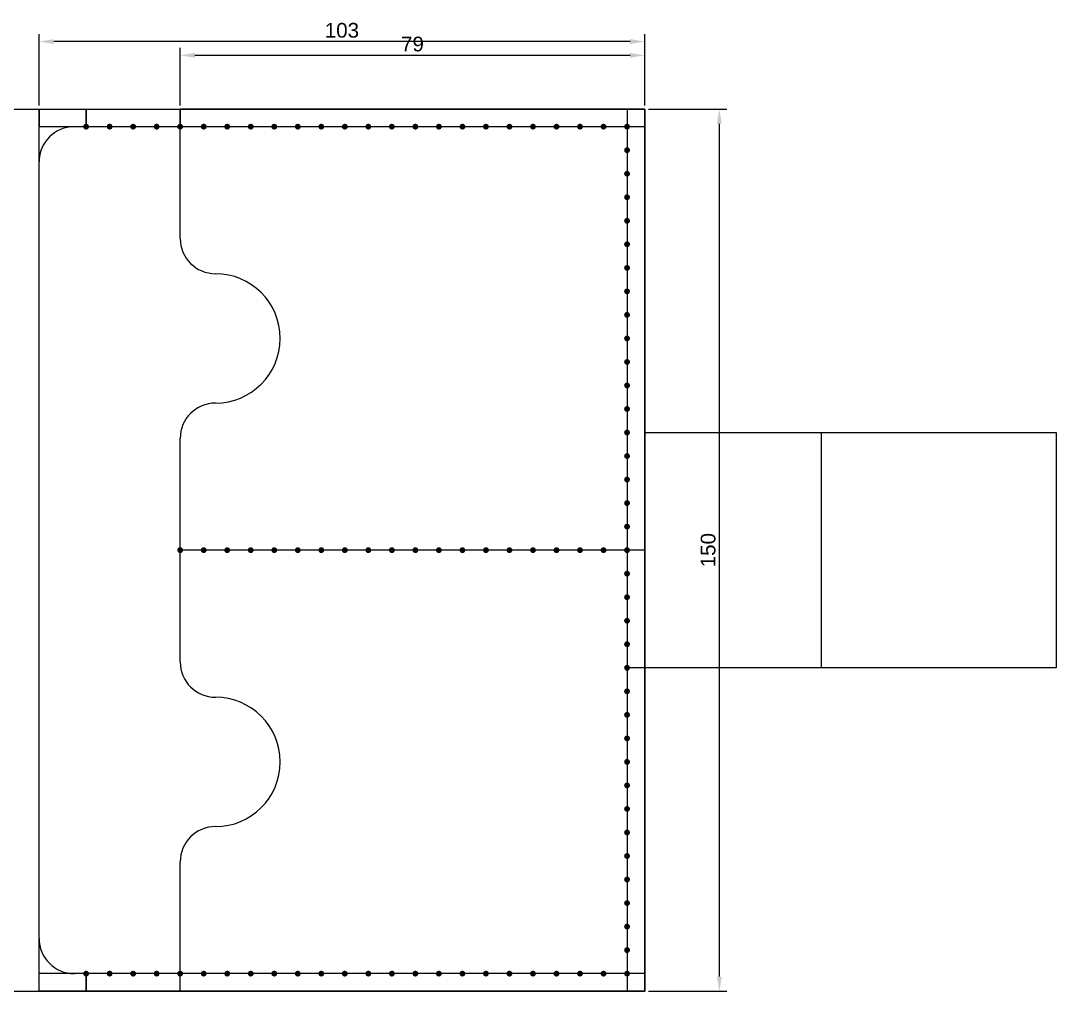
# Model space of a CAD drawing. Header units: millimetres. Extents: x 1335 to 6986, y 304 to 1543.
# Drawn here: x 2342.2 to 2518.3, y 548.9 to 713.9 of the extents above; entities that cross this region are included whole.
import ezdxf

# ---------------------------------------------------------------- set-up
doc = ezdxf.new("R2010")
doc.units = ezdxf.units.MM
doc.styles.get("Standard").update_dxf_attribs({"font": 'arial.ttf'})
doc.dimstyles.new('ISO-25', dxfattribs={"dimtxt": 2.5, "dimasz": 2.5, "dimexe": 1.25, "dimexo": 0.625, "dimtad": 1, "dimtxsty": 'Standard', "dimcen": 2.5, "dimadec": 0, "dimazin": 0, "dimtfac": 1, "dimtmove": 0, "dimatfit": 3, "dimfxl": 1, "dimarcsym": 0})

# ---------------------------------------------------------------- blocks, each defined once
blk = doc.blocks.new('*D48')
at = {"color": 0, "lineweight": -2, "transparency": 16777216}
for p, q in [((2448.97, 698.87), (2462.29, 698.87)), ((2461.04, 551.37), (2461.04, 696.37)), ((2448.97, 548.87), (2462.29, 548.87))]:
    blk.add_line(p, q, dxfattribs=at)
at = {"color": 0, "transparency": 16777216}
for points in [[(2460.63, 696.37), (2461.46, 696.37), (2461.04, 698.87)], [(2460.63, 551.37), (2461.46, 551.37), (2461.04, 548.87)]]:
    blk.add_solid(points, dxfattribs=at)
at = {"layer": 'Defpoints', "color": 0, "transparency": 16777216}
for p in [(2448.35, 698.87), (2461.04, 698.87), (2448.35, 548.87)]:
    blk.add_point(p, dxfattribs=at)
at = {"color": 0, "transparency": 16777216, "insert": (2459.14, 623.87), "char_height": 2.5, "attachment_point": 5, "rotation": 90}
blk.add_mtext('150', dxfattribs=at)
blk = doc.blocks.new('*D49')
at = {"color": 0, "lineweight": -2, "transparency": 16777216}
for p, q in [((2345.35, 699.49), (2345.35, 711.59)), ((2448.35, 699.49), (2448.35, 711.59)), ((2445.85, 710.34), (2347.85, 710.34))]:
    blk.add_line(p, q, dxfattribs=at)
at = {"color": 0, "transparency": 16777216}
for points in [[(2347.85, 710.75), (2347.85, 709.92), (2345.35, 710.34)], [(2445.85, 710.75), (2445.85, 709.92), (2448.35, 710.34)]]:
    blk.add_solid(points, dxfattribs=at)
at = {"layer": 'Defpoints', "color": 0, "transparency": 16777216}
for p in [(2345.35, 710.34), (2345.35, 698.87), (2448.35, 698.87)]:
    blk.add_point(p, dxfattribs=at)
at = {"color": 0, "transparency": 16777216, "insert": (2396.85, 712.24), "char_height": 2.5, "attachment_point": 5}
blk.add_mtext('103', dxfattribs=at)
blk = doc.blocks.new('*D50')
at = {"color": 0, "lineweight": -2, "transparency": 16777216}
for p, q in [((2369.35, 699.49), (2369.35, 709.25)), ((2448.35, 699.49), (2448.35, 709.25)), ((2371.85, 708), (2445.85, 708))]:
    blk.add_line(p, q, dxfattribs=at)
at = {"color": 0, "transparency": 16777216}
for points in [[(2371.85, 708.41), (2371.85, 707.58), (2369.35, 708)], [(2445.85, 708.41), (2445.85, 707.58), (2448.35, 708)]]:
    blk.add_solid(points, dxfattribs=at)
at = {"layer": 'Defpoints', "color": 0, "transparency": 16777216}
for p in [(2448.35, 708), (2369.35, 698.87), (2448.35, 698.87)]:
    blk.add_point(p, dxfattribs=at)
at = {"color": 0, "transparency": 16777216, "insert": (2408.85, 709.9), "char_height": 2.5, "attachment_point": 5}
blk.add_mtext('79', dxfattribs=at)

msp = doc.modelspace()

# ---------------------------------------------------------------- hatches: boundary and pattern name
h = msp.add_hatch(color=256)
h.dxf.hatch_style = 1
h.paths.add_polyline_path([(2352.846, 695.869, -1), (2353.846, 695.869, -1)])
h = msp.add_hatch(color=256)
h.dxf.hatch_style = 1
h.paths.add_polyline_path([(2356.846, 695.869, -1), (2357.846, 695.869, -1)])
h = msp.add_hatch(color=256)
h.dxf.hatch_style = 1
h.paths.add_polyline_path([(2360.846, 695.869, -1), (2361.846, 695.869, -1)])
h = msp.add_hatch(color=256)
h.dxf.hatch_style = 1
h.paths.add_polyline_path([(2364.846, 695.869, -1), (2365.846, 695.869, -1)])
h = msp.add_hatch(color=256)
h.dxf.hatch_style = 1
h.paths.add_polyline_path([(2368.846, 695.869, -1), (2369.846, 695.869, -1)])
h = msp.add_hatch(color=256)
h.dxf.hatch_style = 1
h.paths.add_polyline_path([(2369.846, 695.869, 1), (2368.846, 695.869, 1)])
h = msp.add_hatch(color=256)
h.dxf.hatch_style = 1
h.paths.add_polyline_path([(2372.846, 695.869, -1), (2373.846, 695.869, -1)])
h = msp.add_hatch(color=256)
h.dxf.hatch_style = 1
h.paths.add_polyline_path([(2373.846, 695.869, 1), (2372.846, 695.869, 1)])
h = msp.add_hatch(color=256)
h.dxf.hatch_style = 1
h.paths.add_polyline_path([(2376.846, 695.869, -1), (2377.846, 695.869, -1)])
h = msp.add_hatch(color=256)
h.dxf.hatch_style = 1
h.paths.add_polyline_path([(2377.846, 695.869, 1), (2376.846, 695.869, 1)])
h = msp.add_hatch(color=256)
h.dxf.hatch_style = 1
h.paths.add_polyline_path([(2380.846, 695.869, -1), (2381.846, 695.869, -1)])
h = msp.add_hatch(color=256)
h.dxf.hatch_style = 1
h.paths.add_polyline_path([(2381.846, 695.869, 1), (2380.846, 695.869, 1)])
h = msp.add_hatch(color=256)
h.dxf.hatch_style = 1
h.paths.add_polyline_path([(2384.846, 695.869, -1), (2385.846, 695.869, -1)])
h = msp.add_hatch(color=256)
h.dxf.hatch_style = 1
h.paths.add_polyline_path([(2385.846, 695.869, 1), (2384.846, 695.869, 1)])
h = msp.add_hatch(color=256)
h.dxf.hatch_style = 1
h.paths.add_polyline_path([(2388.846, 695.869, -1), (2389.846, 695.869, -1)])
h = msp.add_hatch(color=256)
h.dxf.hatch_style = 1
h.paths.add_polyline_path([(2389.846, 695.869, 1), (2388.846, 695.869, 1)])
h = msp.add_hatch(color=256)
h.dxf.hatch_style = 1
h.paths.add_polyline_path([(2392.846, 695.869, -1), (2393.846, 695.869, -1)])
h = msp.add_hatch(color=256)
h.dxf.hatch_style = 1
h.paths.add_polyline_path([(2393.846, 695.869, 1), (2392.846, 695.869, 1)])
h = msp.add_hatch(color=256)
h.dxf.hatch_style = 1
h.paths.add_polyline_path([(2396.846, 695.869, -1), (2397.846, 695.869, -1)])
h = msp.add_hatch(color=256)
h.dxf.hatch_style = 1
h.paths.add_polyline_path([(2397.846, 695.869, 1), (2396.846, 695.869, 1)])
h = msp.add_hatch(color=256)
h.dxf.hatch_style = 1
h.paths.add_polyline_path([(2400.846, 695.869, -1), (2401.846, 695.869, -1)])
h = msp.add_hatch(color=256)
h.dxf.hatch_style = 1
h.paths.add_polyline_path([(2401.846, 695.869, 1), (2400.846, 695.869, 1)])
h = msp.add_hatch(color=256)
h.dxf.hatch_style = 1
h.paths.add_polyline_path([(2404.846, 695.869, -1), (2405.846, 695.869, -1)])
h = msp.add_hatch(color=256)
h.dxf.hatch_style = 1
h.paths.add_polyline_path([(2405.846, 695.869, 1), (2404.846, 695.869, 1)])
h = msp.add_hatch(color=256)
h.dxf.hatch_style = 1
h.paths.add_polyline_path([(2408.846, 695.869, -1), (2409.846, 695.869, -1)])
h = msp.add_hatch(color=256)
h.dxf.hatch_style = 1
h.paths.add_polyline_path([(2409.846, 695.869, 1), (2408.846, 695.869, 1)])
h = msp.add_hatch(color=256)
h.dxf.hatch_style = 1
h.paths.add_polyline_path([(2412.846, 695.869, -1), (2413.846, 695.869, -1)])
h = msp.add_hatch(color=256)
h.dxf.hatch_style = 1
h.paths.add_polyline_path([(2413.846, 695.869, 1), (2412.846, 695.869, 1)])
h = msp.add_hatch(color=256)
h.dxf.hatch_style = 1
h.paths.add_polyline_path([(2416.846, 695.869, -1), (2417.846, 695.869, -1)])
h = msp.add_hatch(color=256)
h.dxf.hatch_style = 1
h.paths.add_polyline_path([(2417.846, 695.869, 1), (2416.846, 695.869, 1)])
h = msp.add_hatch(color=256)
h.dxf.hatch_style = 1
h.paths.add_polyline_path([(2420.846, 695.869, -1), (2421.846, 695.869, -1)])
h = msp.add_hatch(color=256)
h.dxf.hatch_style = 1
h.paths.add_polyline_path([(2421.846, 695.869, 1), (2420.846, 695.869, 1)])
h = msp.add_hatch(color=256)
h.dxf.hatch_style = 1
h.paths.add_polyline_path([(2424.846, 695.869, -1), (2425.846, 695.869, -1)])
h = msp.add_hatch(color=256)
h.dxf.hatch_style = 1
h.paths.add_polyline_path([(2425.846, 695.869, 1), (2424.846, 695.869, 1)])
h = msp.add_hatch(color=256)
h.dxf.hatch_style = 1
h.paths.add_polyline_path([(2428.846, 695.869, -1), (2429.846, 695.869, -1)])
h = msp.add_hatch(color=256)
h.dxf.hatch_style = 1
h.paths.add_polyline_path([(2429.846, 695.869, 1), (2428.846, 695.869, 1)])
h = msp.add_hatch(color=256)
h.dxf.hatch_style = 1
h.paths.add_polyline_path([(2432.846, 695.869, -1), (2433.846, 695.869, -1)])
h = msp.add_hatch(color=256)
h.dxf.hatch_style = 1
h.paths.add_polyline_path([(2433.846, 695.869, 1), (2432.846, 695.869, 1)])
h = msp.add_hatch(color=256)
h.dxf.hatch_style = 1
h.paths.add_polyline_path([(2436.846, 695.869, -1), (2437.846, 695.869, -1)])
h = msp.add_hatch(color=256)
h.dxf.hatch_style = 1
h.paths.add_polyline_path([(2437.846, 695.869, 1), (2436.846, 695.869, 1)])
h = msp.add_hatch(color=256)
h.dxf.hatch_style = 1
h.paths.add_polyline_path([(2440.846, 695.869, -1), (2441.846, 695.869, -1)])
h = msp.add_hatch(color=256)
h.dxf.hatch_style = 1
h.paths.add_polyline_path([(2441.846, 695.869, 1), (2440.846, 695.869, 1)])
h = msp.add_hatch(color=256)
h.dxf.hatch_style = 1
h.paths.add_polyline_path([(2444.846, 695.869, -1), (2445.846, 695.869, -1)])
h = msp.add_hatch(color=256)
h.dxf.hatch_style = 1
h.paths.add_polyline_path([(2445.846, 695.869, 1), (2444.846, 695.869, 1)])
h = msp.add_hatch(color=256)
h.dxf.hatch_style = 1
h.paths.add_polyline_path([(2444.846, 691.869, -1), (2445.846, 691.869, -1)])
h = msp.add_hatch(color=256)
h.dxf.hatch_style = 1
h.paths.add_polyline_path([(2445.846, 691.869, 1), (2444.846, 691.869, 1)])
h = msp.add_hatch(color=256)
h.dxf.hatch_style = 1
h.paths.add_polyline_path([(2444.846, 687.869, -1), (2445.846, 687.869, -1)])
h = msp.add_hatch(color=256)
h.dxf.hatch_style = 1
h.paths.add_polyline_path([(2445.846, 687.869, 1), (2444.846, 687.869, 1)])
h = msp.add_hatch(color=256)
h.dxf.hatch_style = 1
h.paths.add_polyline_path([(2444.846, 683.869, -1), (2445.846, 683.869, -1)])
h = msp.add_hatch(color=256)
h.dxf.hatch_style = 1
h.paths.add_polyline_path([(2445.846, 683.869, 1), (2444.846, 683.869, 1)])
h = msp.add_hatch(color=256)
h.dxf.hatch_style = 1
h.paths.add_polyline_path([(2444.846, 679.869, -1), (2445.846, 679.869, -1)])
h = msp.add_hatch(color=256)
h.dxf.hatch_style = 1
h.paths.add_polyline_path([(2445.846, 679.869, 1), (2444.846, 679.869, 1)])
h = msp.add_hatch(color=256)
h.dxf.hatch_style = 1
h.paths.add_polyline_path([(2444.846, 675.869, -1), (2445.846, 675.869, -1)])
h = msp.add_hatch(color=256)
h.dxf.hatch_style = 1
h.paths.add_polyline_path([(2445.846, 675.869, 1), (2444.846, 675.869, 1)])
h = msp.add_hatch(color=256)
h.dxf.hatch_style = 1
h.paths.add_polyline_path([(2444.846, 671.869, -1), (2445.846, 671.869, -1)])
h = msp.add_hatch(color=256)
h.dxf.hatch_style = 1
h.paths.add_polyline_path([(2445.846, 671.869, 1), (2444.846, 671.869, 1)])
h = msp.add_hatch(color=256)
h.dxf.hatch_style = 1
h.paths.add_polyline_path([(2444.846, 667.869, -1), (2445.846, 667.869, -1)])
h = msp.add_hatch(color=256)
h.dxf.hatch_style = 1
h.paths.add_polyline_path([(2445.846, 667.869, 1), (2444.846, 667.869, 1)])
h = msp.add_hatch(color=256)
h.dxf.hatch_style = 1
h.paths.add_polyline_path([(2444.846, 663.869, -1), (2445.846, 663.869, -1)])
h = msp.add_hatch(color=256)
h.dxf.hatch_style = 1
h.paths.add_polyline_path([(2445.846, 663.869, 1), (2444.846, 663.869, 1)])
h = msp.add_hatch(color=256)
h.dxf.hatch_style = 1
h.paths.add_polyline_path([(2444.846, 659.869, -1), (2445.846, 659.869, -1)])
h = msp.add_hatch(color=256)
h.dxf.hatch_style = 1
h.paths.add_polyline_path([(2445.846, 659.869, 1), (2444.846, 659.869, 1)])
h = msp.add_hatch(color=256)
h.dxf.hatch_style = 1
h.paths.add_polyline_path([(2444.846, 655.869, -1), (2445.846, 655.869, -1)])
h = msp.add_hatch(color=256)
h.dxf.hatch_style = 1
h.paths.add_polyline_path([(2445.846, 655.869, 1), (2444.846, 655.869, 1)])
h = msp.add_hatch(color=256)
h.dxf.hatch_style = 1
h.paths.add_polyline_path([(2444.846, 651.869, -1), (2445.846, 651.869, -1)])
h = msp.add_hatch(color=256)
h.dxf.hatch_style = 1
h.paths.add_polyline_path([(2445.846, 651.869, 1), (2444.846, 651.869, 1)])
h = msp.add_hatch(color=256)
h.dxf.hatch_style = 1
h.paths.add_polyline_path([(2444.846, 647.869, -1), (2445.846, 647.869, -1)])
h = msp.add_hatch(color=256)
h.dxf.hatch_style = 1
h.paths.add_polyline_path([(2445.846, 647.869, 1), (2444.846, 647.869, 1)])
h = msp.add_hatch(color=256)
h.dxf.hatch_style = 1
h.paths.add_polyline_path([(2444.846, 643.869, -1), (2445.846, 643.869, -1)])
h = msp.add_hatch(color=256)
h.dxf.hatch_style = 1
h.paths.add_polyline_path([(2445.846, 643.869, 1), (2444.846, 643.869, 1)])
h = msp.add_hatch(color=256)
h.dxf.hatch_style = 1
h.paths.add_polyline_path([(2444.846, 639.869, -1), (2445.846, 639.869, -1)])
h = msp.add_hatch(color=256)
h.dxf.hatch_style = 1
h.paths.add_polyline_path([(2445.846, 639.869, 1), (2444.846, 639.869, 1)])
h = msp.add_hatch(color=256)
h.dxf.hatch_style = 1
h.paths.add_polyline_path([(2444.846, 635.869, -1), (2445.846, 635.869, -1)])
h = msp.add_hatch(color=256)
h.dxf.hatch_style = 1
h.paths.add_polyline_path([(2445.846, 635.869, 1), (2444.846, 635.869, 1)])
h = msp.add_hatch(color=256)
h.dxf.hatch_style = 1
h.paths.add_polyline_path([(2444.846, 631.869, -1), (2445.846, 631.869, -1)])
h = msp.add_hatch(color=256)
h.dxf.hatch_style = 1
h.paths.add_polyline_path([(2445.846, 631.869, 1), (2444.846, 631.869, 1)])
h = msp.add_hatch(color=256)
h.dxf.hatch_style = 1
h.paths.add_polyline_path([(2444.846, 627.869, -1), (2445.846, 627.869, -1)])
h = msp.add_hatch(color=256)
h.dxf.hatch_style = 1
h.paths.add_polyline_path([(2445.846, 627.869, 1), (2444.846, 627.869, 1)])
h = msp.add_hatch(color=256)
h.dxf.hatch_style = 1
h.paths.add_polyline_path([(2369.846, 623.869, 1), (2368.846, 623.869, 1)])
h = msp.add_hatch(color=256)
h.dxf.hatch_style = 1
h.paths.add_polyline_path([(2373.846, 623.869, 1), (2372.846, 623.869, 1)])
h = msp.add_hatch(color=256)
h.dxf.hatch_style = 1
h.paths.add_polyline_path([(2377.846, 623.869, 1), (2376.846, 623.869, 1)])
h = msp.add_hatch(color=256)
h.dxf.hatch_style = 1
h.paths.add_polyline_path([(2381.846, 623.869, 1), (2380.846, 623.869, 1)])
h = msp.add_hatch(color=256)
h.dxf.hatch_style = 1
h.paths.add_polyline_path([(2385.846, 623.869, 1), (2384.846, 623.869, 1)])
h = msp.add_hatch(color=256)
h.dxf.hatch_style = 1
h.paths.add_polyline_path([(2389.846, 623.869, 1), (2388.846, 623.869, 1)])
h = msp.add_hatch(color=256)
h.dxf.hatch_style = 1
h.paths.add_polyline_path([(2393.846, 623.869, 1), (2392.846, 623.869, 1)])
h = msp.add_hatch(color=256)
h.dxf.hatch_style = 1
h.paths.add_polyline_path([(2397.846, 623.869, 1), (2396.846, 623.869, 1)])
h = msp.add_hatch(color=256)
h.dxf.hatch_style = 1
h.paths.add_polyline_path([(2401.846, 623.869, 1), (2400.846, 623.869, 1)])
h = msp.add_hatch(color=256)
h.dxf.hatch_style = 1
h.paths.add_polyline_path([(2405.846, 623.869, 1), (2404.846, 623.869, 1)])
h = msp.add_hatch(color=256)
h.dxf.hatch_style = 1
h.paths.add_polyline_path([(2409.846, 623.869, 1), (2408.846, 623.869, 1)])
h = msp.add_hatch(color=256)
h.dxf.hatch_style = 1
h.paths.add_polyline_path([(2413.846, 623.869, 1), (2412.846, 623.869, 1)])
h = msp.add_hatch(color=256)
h.dxf.hatch_style = 1
h.paths.add_polyline_path([(2417.846, 623.869, 1), (2416.846, 623.869, 1)])
h = msp.add_hatch(color=256)
h.dxf.hatch_style = 1
h.paths.add_polyline_path([(2421.846, 623.869, 1), (2420.846, 623.869, 1)])
h = msp.add_hatch(color=256)
h.dxf.hatch_style = 1
h.paths.add_polyline_path([(2425.846, 623.869, 1), (2424.846, 623.869, 1)])
h = msp.add_hatch(color=256)
h.dxf.hatch_style = 1
h.paths.add_polyline_path([(2429.846, 623.869, 1), (2428.846, 623.869, 1)])
h = msp.add_hatch(color=256)
h.dxf.hatch_style = 1
h.paths.add_polyline_path([(2433.846, 623.869, 1), (2432.846, 623.869, 1)])
h = msp.add_hatch(color=256)
h.dxf.hatch_style = 1
h.paths.add_polyline_path([(2437.846, 623.869, 1), (2436.846, 623.869, 1)])
h = msp.add_hatch(color=256)
h.dxf.hatch_style = 1
h.paths.add_polyline_path([(2441.846, 623.869, 1), (2440.846, 623.869, 1)])
h = msp.add_hatch(color=256)
h.dxf.hatch_style = 1
h.paths.add_polyline_path([(2444.846, 623.869, -1), (2445.846, 623.869, -1)])
h = msp.add_hatch(color=256)
h.dxf.hatch_style = 1
h.paths.add_polyline_path([(2445.846, 623.869, 1), (2444.846, 623.869, 1)])
h = msp.add_hatch(color=256)
h.dxf.hatch_style = 1
h.paths.add_polyline_path([(2444.846, 619.869, -1), (2445.846, 619.869, -1)])
h = msp.add_hatch(color=256)
h.dxf.hatch_style = 1
h.paths.add_polyline_path([(2445.846, 619.869, 1), (2444.846, 619.869, 1)])
h = msp.add_hatch(color=256)
h.dxf.hatch_style = 1
h.paths.add_polyline_path([(2444.846, 615.869, -1), (2445.846, 615.869, -1)])
h = msp.add_hatch(color=256)
h.dxf.hatch_style = 1
h.paths.add_polyline_path([(2445.846, 615.869, 1), (2444.846, 615.869, 1)])
h = msp.add_hatch(color=256)
h.dxf.hatch_style = 1
h.paths.add_polyline_path([(2444.846, 611.869, -1), (2445.846, 611.869, -1)])
h = msp.add_hatch(color=256)
h.dxf.hatch_style = 1
h.paths.add_polyline_path([(2445.846, 611.869, 1), (2444.846, 611.869, 1)])
h = msp.add_hatch(color=256)
h.dxf.hatch_style = 1
h.paths.add_polyline_path([(2444.846, 607.869, -1), (2445.846, 607.869, -1)])
h = msp.add_hatch(color=256)
h.dxf.hatch_style = 1
h.paths.add_polyline_path([(2445.846, 607.869, 1), (2444.846, 607.869, 1)])
h = msp.add_hatch(color=256)
h.dxf.hatch_style = 1
h.paths.add_polyline_path([(2444.846, 603.869, -1), (2445.846, 603.869, -1)])
h = msp.add_hatch(color=256)
h.dxf.hatch_style = 1
h.paths.add_polyline_path([(2445.846, 603.869, 1), (2444.846, 603.869, 1)])
h = msp.add_hatch(color=256)
h.dxf.hatch_style = 1
h.paths.add_polyline_path([(2444.846, 599.869, -1), (2445.846, 599.869, -1)])
h = msp.add_hatch(color=256)
h.dxf.hatch_style = 1
h.paths.add_polyline_path([(2445.846, 599.869, 1), (2444.846, 599.869, 1)])
h = msp.add_hatch(color=256)
h.dxf.hatch_style = 1
h.paths.add_polyline_path([(2444.846, 595.869, -1), (2445.846, 595.869, -1)])
h = msp.add_hatch(color=256)
h.dxf.hatch_style = 1
h.paths.add_polyline_path([(2445.846, 595.869, 1), (2444.846, 595.869, 1)])
h = msp.add_hatch(color=256)
h.dxf.hatch_style = 1
h.paths.add_polyline_path([(2444.846, 591.869, -1), (2445.846, 591.869, -1)])
h = msp.add_hatch(color=256)
h.dxf.hatch_style = 1
h.paths.add_polyline_path([(2445.846, 591.869, 1), (2444.846, 591.869, 1)])
h = msp.add_hatch(color=256)
h.dxf.hatch_style = 1
h.paths.add_polyline_path([(2444.846, 587.869, -1), (2445.846, 587.869, -1)])
h = msp.add_hatch(color=256)
h.dxf.hatch_style = 1
h.paths.add_polyline_path([(2445.846, 587.869, 1), (2444.846, 587.869, 1)])
h = msp.add_hatch(color=256)
h.dxf.hatch_style = 1
h.paths.add_polyline_path([(2444.846, 583.869, -1), (2445.846, 583.869, -1)])
h = msp.add_hatch(color=256)
h.dxf.hatch_style = 1
h.paths.add_polyline_path([(2445.846, 583.869, 1), (2444.846, 583.869, 1)])
h = msp.add_hatch(color=256)
h.dxf.hatch_style = 1
h.paths.add_polyline_path([(2444.846, 579.869, -1), (2445.846, 579.869, -1)])
h = msp.add_hatch(color=256)
h.dxf.hatch_style = 1
h.paths.add_polyline_path([(2445.846, 579.869, 1), (2444.846, 579.869, 1)])
h = msp.add_hatch(color=256)
h.dxf.hatch_style = 1
h.paths.add_polyline_path([(2444.846, 575.869, -1), (2445.846, 575.869, -1)])
h = msp.add_hatch(color=256)
h.dxf.hatch_style = 1
h.paths.add_polyline_path([(2445.846, 575.869, 1), (2444.846, 575.869, 1)])
h = msp.add_hatch(color=256)
h.dxf.hatch_style = 1
h.paths.add_polyline_path([(2444.846, 571.869, -1), (2445.846, 571.869, -1)])
h = msp.add_hatch(color=256)
h.dxf.hatch_style = 1
h.paths.add_polyline_path([(2445.846, 571.869, 1), (2444.846, 571.869, 1)])
h = msp.add_hatch(color=256)
h.dxf.hatch_style = 1
h.paths.add_polyline_path([(2444.846, 567.869, -1), (2445.846, 567.869, -1)])
h = msp.add_hatch(color=256)
h.dxf.hatch_style = 1
h.paths.add_polyline_path([(2445.846, 567.869, 1), (2444.846, 567.869, 1)])
h = msp.add_hatch(color=256)
h.dxf.hatch_style = 1
h.paths.add_polyline_path([(2444.846, 563.869, -1), (2445.846, 563.869, -1)])
h = msp.add_hatch(color=256)
h.dxf.hatch_style = 1
h.paths.add_polyline_path([(2445.846, 563.869, 1), (2444.846, 563.869, 1)])
h = msp.add_hatch(color=256)
h.dxf.hatch_style = 1
h.paths.add_polyline_path([(2444.846, 559.869, -1), (2445.846, 559.869, -1)])
h = msp.add_hatch(color=256)
h.dxf.hatch_style = 1
h.paths.add_polyline_path([(2445.846, 559.869, 1), (2444.846, 559.869, 1)])
h = msp.add_hatch(color=256)
h.dxf.hatch_style = 1
h.paths.add_polyline_path([(2444.846, 555.869, -1), (2445.846, 555.869, -1)])
h = msp.add_hatch(color=256)
h.dxf.hatch_style = 1
h.paths.add_polyline_path([(2445.846, 555.869, 1), (2444.846, 555.869, 1)])
h = msp.add_hatch(color=256)
h.dxf.hatch_style = 1
h.paths.add_polyline_path([(2352.846, 551.869, -1), (2353.846, 551.869, -1)])
h = msp.add_hatch(color=256)
h.dxf.hatch_style = 1
h.paths.add_polyline_path([(2356.846, 551.869, -1), (2357.846, 551.869, -1)])
h = msp.add_hatch(color=256)
h.dxf.hatch_style = 1
h.paths.add_polyline_path([(2360.846, 551.869, -1), (2361.846, 551.869, -1)])
h = msp.add_hatch(color=256)
h.dxf.hatch_style = 1
h.paths.add_polyline_path([(2364.846, 551.869, -1), (2365.846, 551.869, -1)])
h = msp.add_hatch(color=256)
h.dxf.hatch_style = 1
h.paths.add_polyline_path([(2368.846, 551.869, -1), (2369.846, 551.869, -1)])
h = msp.add_hatch(color=256)
h.dxf.hatch_style = 1
h.paths.add_polyline_path([(2369.846, 551.869, 1), (2368.846, 551.869, 1)])
h = msp.add_hatch(color=256)
h.dxf.hatch_style = 1
h.paths.add_polyline_path([(2372.846, 551.869, -1), (2373.846, 551.869, -1)])
h = msp.add_hatch(color=256)
h.dxf.hatch_style = 1
h.paths.add_polyline_path([(2373.846, 551.869, 1), (2372.846, 551.869, 1)])
h = msp.add_hatch(color=256)
h.dxf.hatch_style = 1
h.paths.add_polyline_path([(2376.846, 551.869, -1), (2377.846, 551.869, -1)])
h = msp.add_hatch(color=256)
h.dxf.hatch_style = 1
h.paths.add_polyline_path([(2377.846, 551.869, 1), (2376.846, 551.869, 1)])
h = msp.add_hatch(color=256)
h.dxf.hatch_style = 1
h.paths.add_polyline_path([(2380.846, 551.869, -1), (2381.846, 551.869, -1)])
h = msp.add_hatch(color=256)
h.dxf.hatch_style = 1
h.paths.add_polyline_path([(2381.846, 551.869, 1), (2380.846, 551.869, 1)])
h = msp.add_hatch(color=256)
h.dxf.hatch_style = 1
h.paths.add_polyline_path([(2384.846, 551.869, -1), (2385.846, 551.869, -1)])
h = msp.add_hatch(color=256)
h.dxf.hatch_style = 1
h.paths.add_polyline_path([(2385.846, 551.869, 1), (2384.846, 551.869, 1)])
h = msp.add_hatch(color=256)
h.dxf.hatch_style = 1
h.paths.add_polyline_path([(2388.846, 551.869, -1), (2389.846, 551.869, -1)])
h = msp.add_hatch(color=256)
h.dxf.hatch_style = 1
h.paths.add_polyline_path([(2389.846, 551.869, 1), (2388.846, 551.869, 1)])
h = msp.add_hatch(color=256)
h.dxf.hatch_style = 1
h.paths.add_polyline_path([(2392.846, 551.869, -1), (2393.846, 551.869, -1)])
h = msp.add_hatch(color=256)
h.dxf.hatch_style = 1
h.paths.add_polyline_path([(2393.846, 551.869, 1), (2392.846, 551.869, 1)])
h = msp.add_hatch(color=256)
h.dxf.hatch_style = 1
h.paths.add_polyline_path([(2396.846, 551.869, -1), (2397.846, 551.869, -1)])
h = msp.add_hatch(color=256)
h.dxf.hatch_style = 1
h.paths.add_polyline_path([(2397.846, 551.869, 1), (2396.846, 551.869, 1)])
h = msp.add_hatch(color=256)
h.dxf.hatch_style = 1
h.paths.add_polyline_path([(2400.846, 551.869, -1), (2401.846, 551.869, -1)])
h = msp.add_hatch(color=256)
h.dxf.hatch_style = 1
h.paths.add_polyline_path([(2401.846, 551.869, 1), (2400.846, 551.869, 1)])
h = msp.add_hatch(color=256)
h.dxf.hatch_style = 1
h.paths.add_polyline_path([(2404.846, 551.869, -1), (2405.846, 551.869, -1)])
h = msp.add_hatch(color=256)
h.dxf.hatch_style = 1
h.paths.add_polyline_path([(2405.846, 551.869, 1), (2404.846, 551.869, 1)])
h = msp.add_hatch(color=256)
h.dxf.hatch_style = 1
h.paths.add_polyline_path([(2408.846, 551.869, -1), (2409.846, 551.869, -1)])
h = msp.add_hatch(color=256)
h.dxf.hatch_style = 1
h.paths.add_polyline_path([(2409.846, 551.869, 1), (2408.846, 551.869, 1)])
h = msp.add_hatch(color=256)
h.dxf.hatch_style = 1
h.paths.add_polyline_path([(2412.846, 551.869, -1), (2413.846, 551.869, -1)])
h = msp.add_hatch(color=256)
h.dxf.hatch_style = 1
h.paths.add_polyline_path([(2413.846, 551.869, 1), (2412.846, 551.869, 1)])
h = msp.add_hatch(color=256)
h.dxf.hatch_style = 1
h.paths.add_polyline_path([(2416.846, 551.869, -1), (2417.846, 551.869, -1)])
h = msp.add_hatch(color=256)
h.dxf.hatch_style = 1
h.paths.add_polyline_path([(2417.846, 551.869, 1), (2416.846, 551.869, 1)])
h = msp.add_hatch(color=256)
h.dxf.hatch_style = 1
h.paths.add_polyline_path([(2420.846, 551.869, -1), (2421.846, 551.869, -1)])
h = msp.add_hatch(color=256)
h.dxf.hatch_style = 1
h.paths.add_polyline_path([(2421.846, 551.869, 1), (2420.846, 551.869, 1)])
h = msp.add_hatch(color=256)
h.dxf.hatch_style = 1
h.paths.add_polyline_path([(2424.846, 551.869, -1), (2425.846, 551.869, -1)])
h = msp.add_hatch(color=256)
h.dxf.hatch_style = 1
h.paths.add_polyline_path([(2425.846, 551.869, 1), (2424.846, 551.869, 1)])
h = msp.add_hatch(color=256)
h.dxf.hatch_style = 1
h.paths.add_polyline_path([(2428.846, 551.869, -1), (2429.846, 551.869, -1)])
h = msp.add_hatch(color=256)
h.dxf.hatch_style = 1
h.paths.add_polyline_path([(2429.846, 551.869, 1), (2428.846, 551.869, 1)])
h = msp.add_hatch(color=256)
h.dxf.hatch_style = 1
h.paths.add_polyline_path([(2432.846, 551.869, -1), (2433.846, 551.869, -1)])
h = msp.add_hatch(color=256)
h.dxf.hatch_style = 1
h.paths.add_polyline_path([(2433.846, 551.869, 1), (2432.846, 551.869, 1)])
h = msp.add_hatch(color=256)
h.dxf.hatch_style = 1
h.paths.add_polyline_path([(2436.846, 551.869, -1), (2437.846, 551.869, -1)])
h = msp.add_hatch(color=256)
h.dxf.hatch_style = 1
h.paths.add_polyline_path([(2437.846, 551.869, 1), (2436.846, 551.869, 1)])
h = msp.add_hatch(color=256)
h.dxf.hatch_style = 1
h.paths.add_polyline_path([(2440.846, 551.869, -1), (2441.846, 551.869, -1)])
h = msp.add_hatch(color=256)
h.dxf.hatch_style = 1
h.paths.add_polyline_path([(2441.846, 551.869, 1), (2440.846, 551.869, 1)])
h = msp.add_hatch(color=256)
h.dxf.hatch_style = 1
h.paths.add_polyline_path([(2444.846, 551.869, -1), (2445.846, 551.869, -1)])
h = msp.add_hatch(color=256)
h.dxf.hatch_style = 1
h.paths.add_polyline_path([(2445.846, 551.869, 1), (2444.846, 551.869, 1)])

# ---------------------------------------------------------------- linework, layer by layer
for p, q in [((2325.346, 698.869), (2345.346, 698.869)), ((2345.346, 548.869), (2345.346, 698.869)), ((2345.346, 698.869), (2448.346, 698.869)), ((2345.346, 698.869), (2345.346, 695.869)), ((2345.346, 698.869), (2353.346, 698.869)), ((2353.346, 698.869), (2353.346, 695.869)), ((2353.346, 695.869), (2353.346, 698.869)), ((2353.346, 698.869), (2448.346, 698.869)), ((2448.346, 698.869), (2369.346, 698.869)), ((2369.346, 698.869), (2369.346, 695.869)), ((2369.346, 676.869), (2369.346, 698.869)), ((2448.346, 698.869), (2445.346, 698.869)), ((2445.346, 698.869), (2445.346, 548.869)), ((2448.346, 698.869), (2445.346, 698.869)), ((2445.346, 698.869), (2445.346, 548.869)), ((2448.346, 698.869), (2448.346, 548.869)), ((2448.346, 695.869), (2448.346, 698.869)), ((2448.346, 548.869), (2448.346, 698.869)), ((2448.346, 695.869), (2448.346, 698.869)), ((2345.346, 695.869), (2448.346, 695.869)), ((2369.346, 695.869), (2448.346, 695.869)), ((2369.346, 623.869), (2369.346, 642.869)), ((2448.346, 603.869), (2448.346, 643.869)), ((2448.346, 643.869), (2478.346, 643.869)), ((2448.346, 643.869), (2518.346, 643.869)), ((2478.346, 643.869), (2478.346, 603.869)), ((2518.346, 643.869), (2518.346, 603.869)), ((2448.346, 623.869), (2369.346, 623.869)), ((2369.346, 604.869), (2369.346, 623.869)), ((2448.346, 548.869), (2448.346, 623.869)), ((2448.346, 623.869), (2448.346, 603.869)), ((2518.346, 603.869), (2445.346, 603.869)), ((2369.346, 548.869), (2369.346, 570.869)), ((2448.346, 551.869), (2345.346, 551.869)), ((2353.346, 548.869), (2353.346, 551.869)), ((2353.346, 551.869), (2353.346, 548.869)), ((2448.346, 551.869), (2369.346, 551.869)), ((2448.346, 548.869), (2448.346, 551.869)), ((2448.346, 548.869), (2448.346, 551.869)), ((2325.346, 548.869), (2345.346, 548.869)), ((2448.346, 548.869), (2345.346, 548.869)), ((2345.346, 548.869), (2348.346, 548.869)), ((2345.346, 548.869), (2353.346, 548.869)), ((2353.346, 548.869), (2448.346, 548.869)), ((2369.346, 548.869), (2448.346, 548.869)), ((2445.346, 548.869), (2442.346, 548.869)), ((2445.346, 548.869), (2448.346, 548.869)), ((2445.346, 548.869), (2448.346, 548.869))]:
    msp.add_line(p, q)
for centre, radius, start, end in [((2351.346, 689.869), 6, 90, 180), ((2375.346, 676.869), 6, 180, 270), ((2375.346, 659.869), 11, 270, 90), ((2375.346, 642.869), 6, 90, 180), ((2375.346, 604.869), 6, 180, 270), ((2375.346, 587.869), 11, 270, 90), ((2375.346, 570.869), 6, 90, 180), ((2351.346, 557.869), 6, 180, 270)]:
    msp.add_arc(centre, radius, start, end)

# ---------------------------------------------------------------- dimensions: what is measured, and where the dimension line sits
at = {"color": 3}
for base, p1, p2, angle, picture, middle in [((2345.346, 710.338), (2448.346, 698.869), (2345.346, 698.869), 180, '*D49', (2396.846, 712.241)), ((2461.044, 698.869), (2448.346, 548.869), (2448.346, 698.869), 90, '*D48', (2459.143, 623.869))]:
    dim = msp.add_linear_dim(base=base, p1=p1, p2=p2, angle=angle, dimstyle='ISO-25', dxfattribs=at)
    dim.commit()
    dim.dimension.update_dxf_attribs({"geometry": picture, "text_midpoint": middle})
dim = msp.add_linear_dim(base=(2448.346, 707.998), p1=(2369.346, 698.869), p2=(2448.346, 698.869), dimstyle='ISO-25', dxfattribs=at)
dim.commit()
dim.dimension.update_dxf_attribs({"geometry": '*D50', "text_midpoint": (2408.846, 709.899)})

doc.saveas('drawing.dxf')
